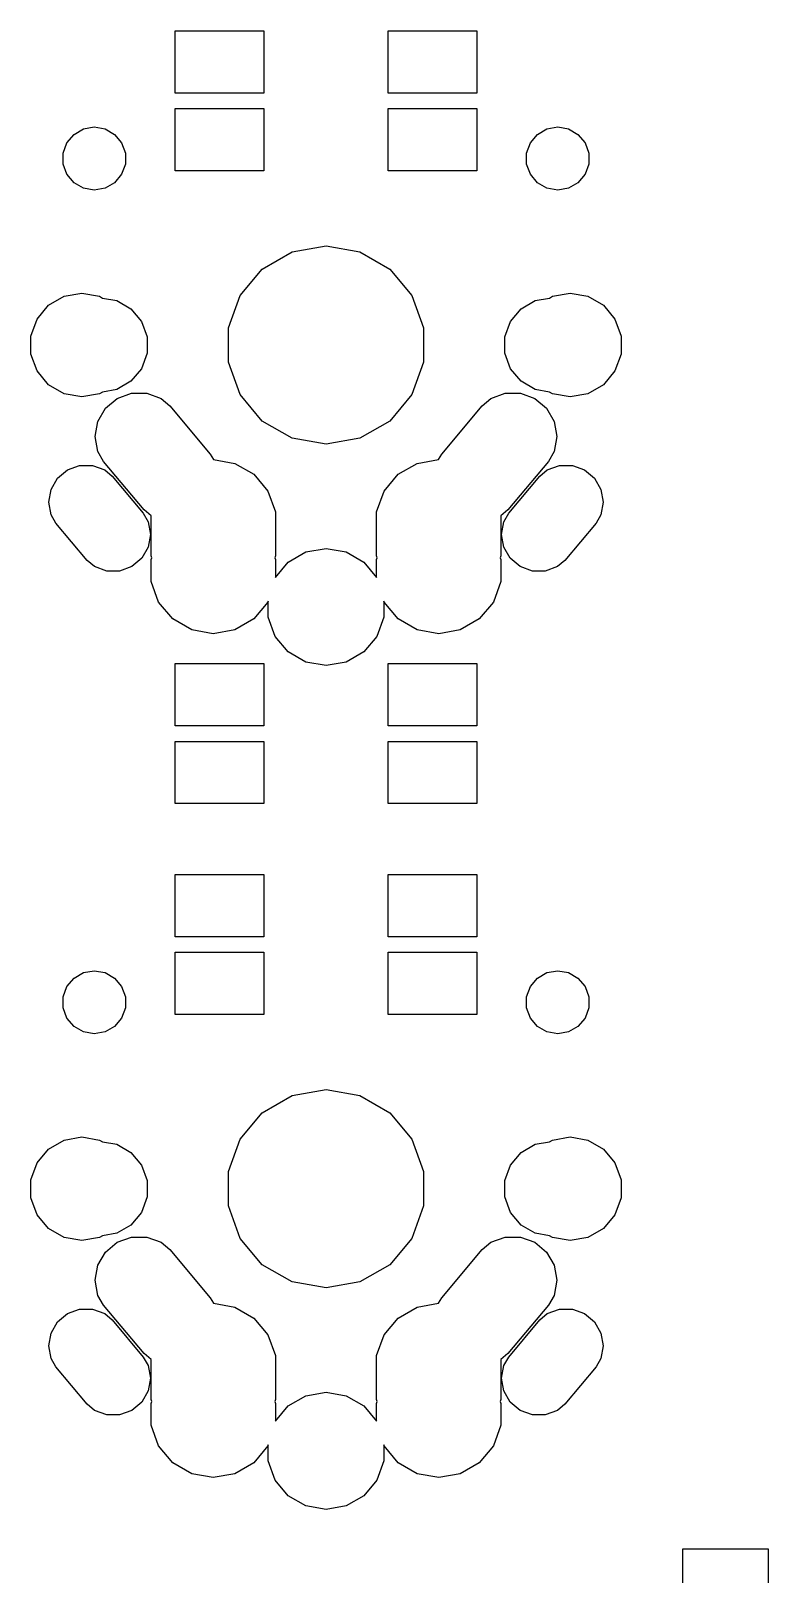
# Model space of a CAD drawing. Extents: x 61 to 194, y -144 to -63.
# Drawn here: x 158.35 to 174.96, y -102.43 to -67.67 of the extents above; entities that cross this region are included whole.
import ezdxf

# ---------------------------------------------------------------- set-up
doc = ezdxf.new("R2010")
doc.units = 0
doc.header["$MEASUREMENT"] = 0
doc.layers.add('BLACK', color=7, linetype='CONTINUOUS')

msp = doc.modelspace()

# ---------------------------------------------------------------- linework, layer by layer
at = {"layer": 'BLACK', "linetype": 'CONTINUOUS'}
for p, q in [((161.6, -69.075), (161.6, -67.675)), ((161.6, -67.675), (163.6, -67.675)), ((163.6, -67.675), (163.6, -69.075)), ((166.4, -69.075), (166.4, -67.675)), ((166.4, -67.675), (168.4, -67.675)), ((168.4, -67.675), (168.4, -69.075)), ((163.6, -69.075), (161.6, -69.075)), ((168.4, -69.075), (166.4, -69.075)), ((161.6, -70.825), (161.6, -69.425)), ((161.6, -69.425), (163.6, -69.425)), ((163.6, -69.425), (163.6, -70.825)), ((166.4, -70.825), (166.4, -69.425)), ((166.4, -69.425), (168.4, -69.425)), ((168.4, -69.425), (168.4, -70.825)), ((159.537, -69.8821), (159.78, -69.8392)), ((159.78, -69.8392), (160.023, -69.8821)), ((169.977, -69.8821), (170.22, -69.8392)), ((170.22, -69.8392), (170.463, -69.8821)), ((159.08, -70.4266), (159.164, -70.1946)), ((159.164, -70.1946), (159.323, -70.0055)), ((159.323, -70.0055), (159.537, -69.8821)), ((160.023, -69.8821), (160.237, -70.0055)), ((160.237, -70.0055), (160.396, -70.1946)), ((160.396, -70.1946), (160.48, -70.4266)), ((169.52, -70.4266), (169.604, -70.1946)), ((169.604, -70.1946), (169.763, -70.0055)), ((169.763, -70.0055), (169.977, -69.8821)), ((170.463, -69.8821), (170.677, -70.0055)), ((170.677, -70.0055), (170.836, -70.1946)), ((170.836, -70.1946), (170.92, -70.4266)), ((159.08, -70.6734), (159.08, -70.4266)), ((160.48, -70.4266), (160.48, -70.6734)), ((169.52, -70.6734), (169.52, -70.4266)), ((170.92, -70.4266), (170.92, -70.6734)), ((159.164, -70.9054), (159.08, -70.6734)), ((160.48, -70.6734), (160.396, -70.9054)), ((163.6, -70.825), (161.6, -70.825)), ((168.4, -70.825), (166.4, -70.825)), ((169.604, -70.9054), (169.52, -70.6734)), ((170.92, -70.6734), (170.836, -70.9054)), ((159.323, -71.0945), (159.164, -70.9054)), ((159.537, -71.2179), (159.323, -71.0945)), ((159.78, -71.2608), (159.537, -71.2179)), ((160.023, -71.2179), (159.78, -71.2608)), ((160.237, -71.0945), (160.023, -71.2179)), ((160.396, -70.9054), (160.237, -71.0945)), ((169.763, -71.0945), (169.604, -70.9054)), ((169.977, -71.2179), (169.763, -71.0945)), ((170.22, -71.2608), (169.977, -71.2179)), ((170.463, -71.2179), (170.22, -71.2608)), ((170.677, -71.0945), (170.463, -71.2179)), ((170.836, -70.9054), (170.677, -71.0945)), ((164.236, -72.6508), (165, -72.5161)), ((165, -72.5161), (165.764, -72.6508)), ((163.564, -73.0387), (164.236, -72.6508)), ((165.764, -72.6508), (166.436, -73.0387)), ((163.065, -73.633), (163.564, -73.0387)), ((166.436, -73.0387), (166.935, -73.633)), ((158.749, -73.8555), (159.101, -73.6527)), ((159.101, -73.6527), (159.5, -73.5823)), ((159.5, -73.5823), (159.899, -73.6527)), ((159.899, -73.6527), (159.968, -73.6923)), ((162.8, -74.3621), (163.065, -73.633)), ((166.935, -73.633), (167.2, -74.3621)), ((170.032, -73.6923), (170.101, -73.6527)), ((170.101, -73.6527), (170.5, -73.5823)), ((170.5, -73.5823), (170.899, -73.6527)), ((170.899, -73.6527), (171.251, -73.8555)), ((158.489, -74.1661), (158.749, -73.8555)), ((159.968, -73.6923), (160.285, -73.7481)), ((160.285, -73.7481), (160.605, -73.9332)), ((160.605, -73.9332), (160.843, -74.2169)), ((169.157, -74.2169), (169.395, -73.9332)), ((169.395, -73.9332), (169.715, -73.7481)), ((169.715, -73.7481), (170.032, -73.6923)), ((171.251, -73.8555), (171.511, -74.1661)), ((158.35, -74.5472), (158.489, -74.1661)), ((160.843, -74.2169), (160.97, -74.5649)), ((162.8, -75.1379), (162.8, -74.3621)), ((167.2, -74.3621), (167.2, -75.1379)), ((169.03, -74.5649), (169.157, -74.2169)), ((171.511, -74.1661), (171.65, -74.5472)), ((158.35, -74.9528), (158.35, -74.5472)), ((160.97, -74.5649), (160.97, -74.9351)), ((169.03, -74.9351), (169.03, -74.5649)), ((171.65, -74.5472), (171.65, -74.9528)), ((158.489, -75.3339), (158.35, -74.9528)), ((160.97, -74.9351), (160.843, -75.2831)), ((169.157, -75.2831), (169.03, -74.9351)), ((171.65, -74.9528), (171.511, -75.3339)), ((158.749, -75.6445), (158.489, -75.3339)), ((160.843, -75.2831), (160.605, -75.5668)), ((163.065, -75.867), (162.8, -75.1379)), ((167.2, -75.1379), (166.935, -75.867)), ((169.395, -75.5668), (169.157, -75.2831)), ((171.511, -75.3339), (171.251, -75.6445)), ((159.101, -75.8473), (158.749, -75.6445)), ((160.285, -75.7519), (159.968, -75.8077)), ((160.605, -75.5668), (160.285, -75.7519)), ((169.715, -75.7519), (169.395, -75.5668)), ((170.032, -75.8077), (169.715, -75.7519)), ((171.251, -75.6445), (170.899, -75.8473)), ((159.5, -75.9177), (159.101, -75.8473)), ((159.899, -75.8473), (159.5, -75.9177)), ((159.968, -75.8077), (159.899, -75.8473)), ((160.03, -76.1748), (160.293, -75.9538)), ((160.293, -75.9538), (160.616, -75.8362)), ((160.616, -75.8362), (160.96, -75.8362)), ((160.96, -75.8362), (161.283, -75.9538)), ((161.283, -75.9538), (161.48, -76.1192)), ((163.564, -76.4613), (163.065, -75.867)), ((166.935, -75.867), (166.436, -76.4613)), ((168.52, -76.1192), (168.717, -75.9538)), ((168.717, -75.9538), (169.04, -75.8362)), ((169.04, -75.8362), (169.384, -75.8362)), ((169.384, -75.8362), (169.707, -75.9538)), ((169.707, -75.9538), (169.97, -76.1748)), ((170.101, -75.8473), (170.032, -75.8077)), ((170.5, -75.9177), (170.101, -75.8473)), ((170.899, -75.8473), (170.5, -75.9177)), ((159.858, -76.4726), (160.03, -76.1748)), ((161.48, -76.1192), (162.393, -77.2074)), ((167.607, -77.2074), (168.52, -76.1192)), ((169.97, -76.1748), (170.142, -76.4726)), ((159.798, -76.8112), (159.858, -76.4726)), ((164.236, -76.8492), (163.564, -76.4613)), ((166.436, -76.4613), (165.764, -76.8492)), ((170.142, -76.4726), (170.202, -76.8112)), ((159.858, -77.1498), (159.798, -76.8112)), ((159.987, -77.3726), (159.858, -77.1498)), ((165, -76.9839), (164.236, -76.8492)), ((165.764, -76.8492), (165, -76.9839)), ((170.142, -77.1498), (170.013, -77.3726)), ((170.202, -76.8112), (170.142, -77.1498)), ((159.176, -77.5606), (159.449, -77.4611)), ((159.449, -77.4611), (159.74, -77.4611)), ((159.74, -77.4611), (160.014, -77.5606)), ((160.9, -78.4608), (159.987, -77.3726)), ((162.393, -77.2074), (162.464, -77.3291)), ((162.464, -77.3291), (162.946, -77.4141)), ((162.946, -77.4141), (163.374, -77.661)), ((166.626, -77.661), (167.054, -77.4141)), ((167.054, -77.4141), (167.536, -77.3291)), ((167.536, -77.3291), (167.607, -77.2074)), ((170.013, -77.3726), (169.1, -78.4608)), ((169.986, -77.5606), (170.26, -77.4611)), ((170.26, -77.4611), (170.551, -77.4611)), ((170.551, -77.4611), (170.824, -77.5606)), ((158.807, -77.9996), (158.953, -77.7476)), ((158.953, -77.7476), (159.176, -77.5606)), ((160.014, -77.5606), (160.18, -77.7005)), ((160.18, -77.7005), (160.884, -78.5389)), ((163.374, -77.661), (163.691, -78.0392)), ((166.309, -78.0392), (166.626, -77.661)), ((169.116, -78.5389), (169.82, -77.7005)), ((169.82, -77.7005), (169.986, -77.5606)), ((170.824, -77.5606), (171.047, -77.7476)), ((171.047, -77.7476), (171.193, -77.9996)), ((158.757, -78.2861), (158.807, -77.9996)), ((163.691, -78.0392), (163.86, -78.5031)), ((166.14, -78.5031), (166.309, -78.0392)), ((171.193, -77.9996), (171.243, -78.2861)), ((158.807, -78.5726), (158.757, -78.2861)), ((160.884, -78.5389), (160.993, -78.7274)), ((161.06, -78.5954), (160.9, -78.4608)), ((163.86, -78.5031), (163.86, -78.9969)), ((166.14, -78.9969), (166.14, -78.5031)), ((169.1, -78.4608), (168.94, -78.5954)), ((169.007, -78.7274), (169.116, -78.5389)), ((171.243, -78.2861), (171.193, -78.5726)), ((158.916, -78.7611), (158.807, -78.5726)), ((159.62, -79.5995), (158.916, -78.7611)), ((160.993, -78.7274), (161.043, -79.0139)), ((161.06, -78.9969), (161.06, -78.5954)), ((168.94, -78.5954), (168.94, -78.9969)), ((168.957, -79.0139), (169.007, -78.7274)), ((171.084, -78.7611), (170.38, -79.5995)), ((171.193, -78.5726), (171.084, -78.7611)), ((161.043, -79.0139), (160.993, -79.3004)), ((161.061, -79), (161.06, -78.9969)), ((161.06, -79.0031), (161.061, -79)), ((161.06, -79.4969), (161.06, -79.0031)), ((163.86, -78.9969), (163.859, -79)), ((163.859, -79), (163.86, -79.0031)), ((163.86, -79.0031), (163.86, -79.4969)), ((166.141, -79), (166.14, -78.9969)), ((166.14, -79.0031), (166.141, -79)), ((166.14, -79.4969), (166.14, -79.0031)), ((168.94, -78.9969), (168.939, -79)), ((168.939, -79), (168.94, -79.0031)), ((168.94, -79.0031), (168.94, -79.4969)), ((169.007, -79.3004), (168.957, -79.0139)), ((160.847, -79.5523), (160.624, -79.7394)), ((160.993, -79.3004), (160.847, -79.5523)), ((161.076, -79.54), (161.06, -79.4969)), ((161.06, -79.5831), (161.076, -79.54)), ((161.06, -80.0769), (161.06, -79.5831)), ((163.86, -79.4969), (163.844, -79.54)), ((163.844, -79.54), (163.86, -79.5831)), ((163.86, -79.5831), (163.86, -79.9862)), ((164.151, -79.6388), (164.549, -79.4096)), ((164.549, -79.4096), (165, -79.3299)), ((165, -79.3299), (165.451, -79.4096)), ((165.451, -79.4096), (165.849, -79.6388)), ((166.156, -79.54), (166.14, -79.4969)), ((166.14, -79.5831), (166.156, -79.54)), ((166.14, -79.9862), (166.14, -79.5831)), ((168.94, -79.4969), (168.924, -79.54)), ((168.924, -79.54), (168.94, -79.5831)), ((168.94, -79.5831), (168.94, -80.0769)), ((169.153, -79.5523), (169.007, -79.3004)), ((169.376, -79.7394), (169.153, -79.5523)), ((159.786, -79.7394), (159.62, -79.5995)), ((160.06, -79.8389), (159.786, -79.7394)), ((160.351, -79.8389), (160.06, -79.8389)), ((160.624, -79.7394), (160.351, -79.8389)), ((163.86, -79.9862), (164.151, -79.6388)), ((165.849, -79.6388), (166.14, -79.9862)), ((169.649, -79.8389), (169.376, -79.7394)), ((169.94, -79.8389), (169.649, -79.8389)), ((170.214, -79.7394), (169.94, -79.8389)), ((170.38, -79.5995), (170.214, -79.7394)), ((161.229, -80.5408), (161.06, -80.0769)), ((168.94, -80.0769), (168.771, -80.5408)), ((161.546, -80.919), (161.229, -80.5408)), ((163.691, -80.5408), (163.374, -80.919)), ((163.7, -80.5165), (163.691, -80.5408)), ((163.7, -80.8792), (163.7, -80.5165)), ((166.309, -80.5408), (166.3, -80.5165)), ((166.3, -80.5165), (166.3, -80.8792)), ((166.626, -80.919), (166.309, -80.5408)), ((168.771, -80.5408), (168.454, -80.919)), ((161.974, -81.1659), (161.546, -80.919)), ((163.374, -80.919), (162.946, -81.1659)), ((163.857, -81.31), (163.7, -80.8792)), ((166.3, -80.8792), (166.143, -81.31)), ((167.054, -81.1659), (166.626, -80.919)), ((168.454, -80.919), (168.026, -81.1659)), ((162.46, -81.2516), (161.974, -81.1659)), ((162.946, -81.1659), (162.46, -81.2516)), ((164.151, -81.6612), (163.857, -81.31)), ((166.143, -81.31), (165.849, -81.6612)), ((167.54, -81.2516), (167.054, -81.1659)), ((168.026, -81.1659), (167.54, -81.2516)), ((164.549, -81.8904), (164.151, -81.6612)), ((165.849, -81.6612), (165.451, -81.8904)), ((161.6, -83.325), (161.6, -81.925)), ((161.6, -81.925), (163.6, -81.925)), ((163.6, -81.925), (163.6, -83.325)), ((165, -81.9701), (164.549, -81.8904)), ((165.451, -81.8904), (165, -81.9701)), ((166.4, -83.325), (166.4, -81.925)), ((166.4, -81.925), (168.4, -81.925)), ((168.4, -81.925), (168.4, -83.325)), ((163.6, -83.325), (161.6, -83.325)), ((168.4, -83.325), (166.4, -83.325)), ((161.6, -85.075), (161.6, -83.675)), ((161.6, -83.675), (163.6, -83.675)), ((163.6, -83.675), (163.6, -85.075)), ((166.4, -85.075), (166.4, -83.675)), ((166.4, -83.675), (168.4, -83.675)), ((168.4, -83.675), (168.4, -85.075)), ((163.6, -85.075), (161.6, -85.075)), ((168.4, -85.075), (166.4, -85.075)), ((161.6, -88.075), (161.6, -86.675)), ((161.6, -86.675), (163.6, -86.675)), ((163.6, -86.675), (163.6, -88.075)), ((166.4, -88.075), (166.4, -86.675)), ((166.4, -86.675), (168.4, -86.675)), ((168.4, -86.675), (168.4, -88.075)), ((163.6, -88.075), (161.6, -88.075)), ((168.4, -88.075), (166.4, -88.075)), ((161.6, -89.825), (161.6, -88.425)), ((161.6, -88.425), (163.6, -88.425)), ((163.6, -88.425), (163.6, -89.825)), ((166.4, -89.825), (166.4, -88.425)), ((166.4, -88.425), (168.4, -88.425)), ((168.4, -88.425), (168.4, -89.825)), ((159.323, -89.0055), (159.537, -88.8821)), ((159.537, -88.8821), (159.78, -88.8392)), ((159.78, -88.8392), (160.023, -88.8821)), ((160.023, -88.8821), (160.237, -89.0055)), ((169.763, -89.0055), (169.977, -88.8821)), ((169.977, -88.8821), (170.22, -88.8392)), ((170.22, -88.8392), (170.463, -88.8821)), ((170.463, -88.8821), (170.677, -89.0055)), ((159.08, -89.4266), (159.164, -89.1946)), ((159.164, -89.1946), (159.323, -89.0055)), ((160.237, -89.0055), (160.396, -89.1946)), ((160.396, -89.1946), (160.48, -89.4266)), ((169.52, -89.4266), (169.604, -89.1946)), ((169.604, -89.1946), (169.763, -89.0055)), ((170.677, -89.0055), (170.836, -89.1946)), ((170.836, -89.1946), (170.92, -89.4266)), ((159.08, -89.6734), (159.08, -89.4266)), ((160.48, -89.4266), (160.48, -89.6734)), ((169.52, -89.6734), (169.52, -89.4266)), ((170.92, -89.4266), (170.92, -89.6734)), ((159.164, -89.9054), (159.08, -89.6734)), ((159.323, -90.0945), (159.164, -89.9054)), ((160.396, -89.9054), (160.237, -90.0945)), ((160.48, -89.6734), (160.396, -89.9054)), ((163.6, -89.825), (161.6, -89.825)), ((168.4, -89.825), (166.4, -89.825)), ((169.604, -89.9054), (169.52, -89.6734)), ((169.763, -90.0945), (169.604, -89.9054)), ((170.836, -89.9054), (170.677, -90.0945)), ((170.92, -89.6734), (170.836, -89.9054)), ((159.537, -90.2179), (159.323, -90.0945)), ((159.78, -90.2608), (159.537, -90.2179)), ((160.023, -90.2179), (159.78, -90.2608)), ((160.237, -90.0945), (160.023, -90.2179)), ((169.977, -90.2179), (169.763, -90.0945)), ((170.22, -90.2608), (169.977, -90.2179)), ((170.463, -90.2179), (170.22, -90.2608)), ((170.677, -90.0945), (170.463, -90.2179)), ((163.564, -92.0387), (164.236, -91.6508)), ((164.236, -91.6508), (165, -91.5161)), ((165, -91.5161), (165.764, -91.6508)), ((165.764, -91.6508), (166.436, -92.0387)), ((163.065, -92.633), (163.564, -92.0387)), ((166.436, -92.0387), (166.935, -92.633)), ((158.749, -92.8555), (159.101, -92.6527)), ((159.101, -92.6527), (159.5, -92.5823)), ((159.5, -92.5823), (159.899, -92.6527)), ((159.899, -92.6527), (159.968, -92.6923)), ((159.968, -92.6923), (160.285, -92.7481)), ((160.285, -92.7481), (160.605, -92.9332)), ((162.8, -93.3621), (163.065, -92.633)), ((166.935, -92.633), (167.2, -93.3621)), ((169.395, -92.9332), (169.715, -92.7481)), ((169.715, -92.7481), (170.032, -92.6923)), ((170.032, -92.6923), (170.101, -92.6527)), ((170.101, -92.6527), (170.5, -92.5823)), ((170.5, -92.5823), (170.899, -92.6527)), ((170.899, -92.6527), (171.251, -92.8555)), ((158.489, -93.1661), (158.749, -92.8555)), ((160.605, -92.9332), (160.843, -93.2169)), ((169.157, -93.2169), (169.395, -92.9332)), ((171.251, -92.8555), (171.511, -93.1661)), ((158.35, -93.5472), (158.489, -93.1661)), ((160.843, -93.2169), (160.97, -93.5649)), ((162.8, -94.1379), (162.8, -93.3621)), ((167.2, -93.3621), (167.2, -94.1379)), ((169.03, -93.5649), (169.157, -93.2169)), ((171.511, -93.1661), (171.65, -93.5472)), ((158.35, -93.9528), (158.35, -93.5472)), ((160.97, -93.5649), (160.97, -93.9351)), ((169.03, -93.9351), (169.03, -93.5649)), ((171.65, -93.5472), (171.65, -93.9528)), ((158.489, -94.3339), (158.35, -93.9528)), ((160.97, -93.9351), (160.843, -94.2831)), ((163.065, -94.867), (162.8, -94.1379)), ((167.2, -94.1379), (166.935, -94.867)), ((169.157, -94.2831), (169.03, -93.9351)), ((171.65, -93.9528), (171.511, -94.3339)), ((158.749, -94.6445), (158.489, -94.3339)), ((160.843, -94.2831), (160.605, -94.5668)), ((169.395, -94.5668), (169.157, -94.2831)), ((171.511, -94.3339), (171.251, -94.6445)), ((159.101, -94.8473), (158.749, -94.6445)), ((159.5, -94.9177), (159.101, -94.8473)), ((159.899, -94.8473), (159.5, -94.9177)), ((159.968, -94.8077), (159.899, -94.8473)), ((160.285, -94.7519), (159.968, -94.8077)), ((160.605, -94.5668), (160.285, -94.7519)), ((160.293, -94.9538), (160.616, -94.8362)), ((160.616, -94.8362), (160.96, -94.8362)), ((160.96, -94.8362), (161.283, -94.9538)), ((163.564, -95.4613), (163.065, -94.867)), ((166.935, -94.867), (166.436, -95.4613)), ((168.717, -94.9538), (169.04, -94.8362)), ((169.04, -94.8362), (169.384, -94.8362)), ((169.384, -94.8362), (169.707, -94.9538)), ((169.715, -94.7519), (169.395, -94.5668)), ((170.032, -94.8077), (169.715, -94.7519)), ((170.101, -94.8473), (170.032, -94.8077)), ((170.5, -94.9177), (170.101, -94.8473)), ((170.899, -94.8473), (170.5, -94.9177)), ((171.251, -94.6445), (170.899, -94.8473)), ((159.858, -95.4726), (160.03, -95.1748)), ((160.03, -95.1748), (160.293, -94.9538)), ((161.283, -94.9538), (161.48, -95.1192)), ((161.48, -95.1192), (162.393, -96.2074)), ((167.607, -96.2074), (168.52, -95.1192)), ((168.52, -95.1192), (168.717, -94.9538)), ((169.707, -94.9538), (169.97, -95.1748)), ((169.97, -95.1748), (170.142, -95.4726)), ((159.798, -95.8112), (159.858, -95.4726)), ((164.236, -95.8492), (163.564, -95.4613)), ((166.436, -95.4613), (165.764, -95.8492)), ((170.142, -95.4726), (170.202, -95.8112)), ((159.858, -96.1498), (159.798, -95.8112)), ((165, -95.9839), (164.236, -95.8492)), ((165.764, -95.8492), (165, -95.9839)), ((170.202, -95.8112), (170.142, -96.1498)), ((159.987, -96.3726), (159.858, -96.1498)), ((162.393, -96.2074), (162.464, -96.3291)), ((167.536, -96.3291), (167.607, -96.2074)), ((170.142, -96.1498), (170.013, -96.3726)), ((158.953, -96.7476), (159.176, -96.5606)), ((159.176, -96.5606), (159.449, -96.4611)), ((159.449, -96.4611), (159.74, -96.4611)), ((159.74, -96.4611), (160.014, -96.5606)), ((160.9, -97.4608), (159.987, -96.3726)), ((160.014, -96.5606), (160.18, -96.7005)), ((162.464, -96.3291), (162.946, -96.4141)), ((162.946, -96.4141), (163.374, -96.661)), ((166.626, -96.661), (167.054, -96.4141)), ((167.054, -96.4141), (167.536, -96.3291)), ((170.013, -96.3726), (169.1, -97.4608)), ((169.82, -96.7005), (169.986, -96.5606)), ((169.986, -96.5606), (170.26, -96.4611)), ((170.26, -96.4611), (170.551, -96.4611)), ((170.551, -96.4611), (170.824, -96.5606)), ((170.824, -96.5606), (171.047, -96.7476)), ((158.807, -96.9996), (158.953, -96.7476)), ((160.18, -96.7005), (160.884, -97.5389)), ((163.374, -96.661), (163.691, -97.0392)), ((166.309, -97.0392), (166.626, -96.661)), ((169.116, -97.5389), (169.82, -96.7005)), ((171.047, -96.7476), (171.193, -96.9996)), ((158.757, -97.2861), (158.807, -96.9996)), ((158.807, -97.5726), (158.757, -97.2861)), ((163.691, -97.0392), (163.86, -97.5031)), ((166.14, -97.5031), (166.309, -97.0392)), ((171.193, -96.9996), (171.243, -97.2861)), ((171.243, -97.2861), (171.193, -97.5726)), ((158.916, -97.7611), (158.807, -97.5726)), ((160.884, -97.5389), (160.993, -97.7274)), ((161.06, -97.5954), (160.9, -97.4608)), ((161.06, -97.9969), (161.06, -97.5954)), ((163.86, -97.5031), (163.86, -97.9969)), ((166.14, -97.9969), (166.14, -97.5031)), ((169.1, -97.4608), (168.94, -97.5954)), ((168.94, -97.5954), (168.94, -97.9969)), ((169.007, -97.7274), (169.116, -97.5389)), ((171.193, -97.5726), (171.084, -97.7611)), ((159.62, -98.5995), (158.916, -97.7611)), ((160.993, -97.7274), (161.043, -98.0139)), ((161.061, -98), (161.06, -97.9969)), ((161.06, -98.0031), (161.061, -98)), ((161.06, -98.4969), (161.06, -98.0031)), ((163.86, -97.9969), (163.859, -98)), ((163.859, -98), (163.86, -98.0031)), ((163.86, -98.0031), (163.86, -98.4969)), ((166.141, -98), (166.14, -97.9969)), ((166.14, -98.0031), (166.141, -98)), ((166.14, -98.4969), (166.14, -98.0031)), ((168.94, -97.9969), (168.939, -98)), ((168.939, -98), (168.94, -98.0031)), ((168.94, -98.0031), (168.94, -98.4969)), ((168.957, -98.0139), (169.007, -97.7274)), ((171.084, -97.7611), (170.38, -98.5995)), ((160.993, -98.3004), (160.847, -98.5523)), ((161.043, -98.0139), (160.993, -98.3004)), ((164.549, -98.4096), (165, -98.3299)), ((165, -98.3299), (165.451, -98.4096)), ((169.007, -98.3004), (168.957, -98.0139)), ((169.153, -98.5523), (169.007, -98.3004)), ((159.786, -98.7394), (159.62, -98.5995)), ((160.847, -98.5523), (160.624, -98.7394)), ((161.076, -98.54), (161.06, -98.4969)), ((161.06, -98.5831), (161.076, -98.54)), ((161.06, -99.0769), (161.06, -98.5831)), ((163.86, -98.4969), (163.844, -98.54)), ((163.844, -98.54), (163.86, -98.5831)), ((163.86, -98.5831), (163.86, -98.9862)), ((163.86, -98.9862), (164.151, -98.6388)), ((164.151, -98.6388), (164.549, -98.4096)), ((165.451, -98.4096), (165.849, -98.6388)), ((165.849, -98.6388), (166.14, -98.9862)), ((166.156, -98.54), (166.14, -98.4969)), ((166.14, -98.5831), (166.156, -98.54)), ((166.14, -98.9862), (166.14, -98.5831)), ((168.94, -98.4969), (168.924, -98.54)), ((168.924, -98.54), (168.94, -98.5831)), ((168.94, -98.5831), (168.94, -99.0769)), ((169.376, -98.7394), (169.153, -98.5523)), ((170.38, -98.5995), (170.214, -98.7394)), ((160.06, -98.8389), (159.786, -98.7394)), ((160.351, -98.8389), (160.06, -98.8389)), ((160.624, -98.7394), (160.351, -98.8389)), ((169.649, -98.8389), (169.376, -98.7394)), ((169.94, -98.8389), (169.649, -98.8389)), ((170.214, -98.7394), (169.94, -98.8389)), ((161.229, -99.5408), (161.06, -99.0769)), ((168.94, -99.0769), (168.771, -99.5408)), ((161.546, -99.919), (161.229, -99.5408)), ((163.691, -99.5408), (163.374, -99.919)), ((163.7, -99.5165), (163.691, -99.5408)), ((163.7, -99.8792), (163.7, -99.5165)), ((166.309, -99.5408), (166.3, -99.5165)), ((166.3, -99.5165), (166.3, -99.8792)), ((166.626, -99.919), (166.309, -99.5408)), ((168.771, -99.5408), (168.454, -99.919)), ((161.974, -100.166), (161.546, -99.919)), ((163.374, -99.919), (162.946, -100.166)), ((163.857, -100.31), (163.7, -99.8792)), ((166.3, -99.8792), (166.143, -100.31)), ((167.054, -100.166), (166.626, -99.919)), ((168.454, -99.919), (168.026, -100.166)), ((162.46, -100.252), (161.974, -100.166)), ((162.946, -100.166), (162.46, -100.252)), ((164.151, -100.661), (163.857, -100.31)), ((166.143, -100.31), (165.849, -100.661)), ((167.54, -100.252), (167.054, -100.166)), ((168.026, -100.166), (167.54, -100.252)), ((164.549, -100.89), (164.151, -100.661)), ((165.849, -100.661), (165.451, -100.89)), ((165, -100.97), (164.549, -100.89)), ((165.451, -100.89), (165, -100.97)), ((173.038, -103.782), (173.038, -101.858)), ((173.038, -101.858), (174.962, -101.858)), ((174.962, -101.858), (174.962, -103.782))]:
    msp.add_line(p, q, dxfattribs=at)

doc.saveas('drawing.dxf')
